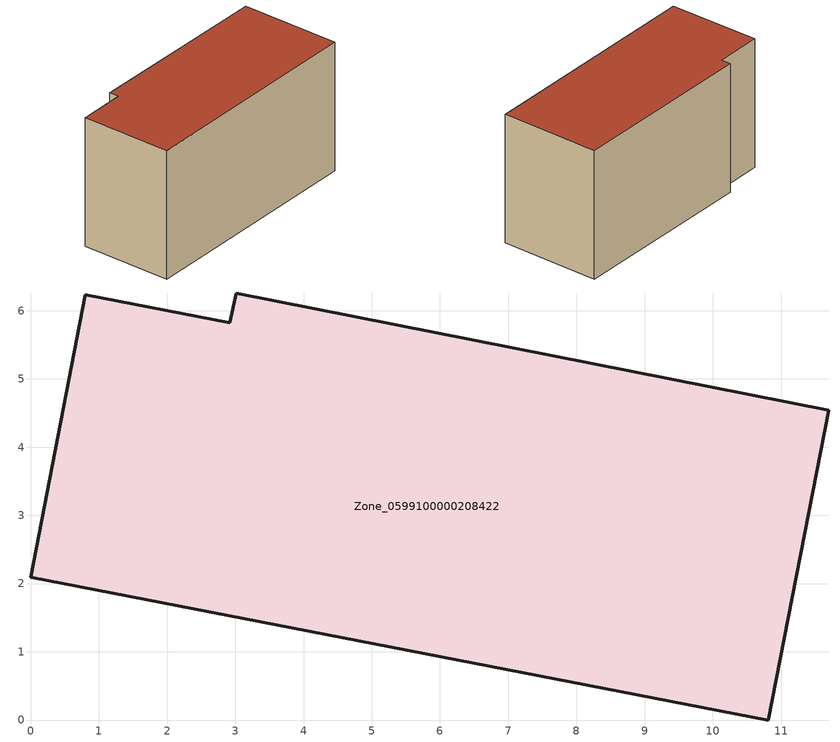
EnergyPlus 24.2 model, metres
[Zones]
Zone_0599100000208422
 floor ground (C_G): 10.81,0 0,2.09 0.8,6.23 2.92,5.82 3.01,6.26 11.7,4.54 z0
 wall outside (C_F): 2.92,5.82 0.8,6.23 0,2.09 10.81,0 11.7,4.54 3.01,6.26 2.92,5.82 z0:6.07
 roof outside (C_R): 11.7,4.54 3.01,6.26 2.92,5.82 0.8,6.23 0,2.09 10.81,0 z6.07
[BUILDING]
Pand.0599100000208422: North Axis=0; Terrain=City; Loads Convergence Tolerance Value=0.04; Temperature Convergence Tolerance Value=0.4; Solar Distribution=FullExterior; Maximum Number of Warmup Days=25; Minimum Number of Warmup Days=1
[Site:Location]
Rotterdam.The.Hague.AP_ZH_NLD Design_Conditions: Latitude=51.96; Longitude=4.45; Time Zone=1; Elevation=-4.5
[SITE:GROUNDTEMPERATURE:BUILDINGSURFACE]
18, 18, 18, 18, 18, 18, 18, 18, 18, 18, 18, 18
[MATERIAL] Thermal Absorptance=0.9; Solar Absorptance=0.7; Visible Absorptance=0.7
Name | Roughness | Thickness | Conductivity | Density | Specific Heat
G.TC.1946-1964 | MediumSmooth | 0.15 | 1 | 540 | 1210
F.TC.1946-1964 | Rough | 0.3 | 0.857143 | 1920 | 840
R.TC.1946-1964 | MediumRough | 0.2 | 0.235294 | 1500 | 1000
[CONSTRUCTION]
C_G: G.TC.1946-1964
C_F: F.TC.1946-1964
C_R: R.TC.1946-1964
[ZONE]
Zone_0599100000208422: Type=1; Multiplier=1; Ceiling Height=Autocalculate; Volume=Autocalculate; Floor Area=autocalculate; Part of Total Floor Area=Yes
[ZONEINFILTRATION:DESIGNFLOWRATE]
Infil_Zone_0599100000208422: Zone or ZoneList or Space or SpaceList=Zone_0599100000208422; Schedule=AlwaysOn; Design Flow Rate Calculation Method=Flow/Area; Flow Rate per Floor Area=0.003; Constant Term Coefficient=1; Temperature Term Coefficient=0; Velocity Term Coefficient=0; Velocity Squared Term Coefficient=0
[HVACTEMPLATE:ZONE:IDEALLOADSAIRSYSTEM]
Zone_0599100000208422: Maximum Heating Supply Air Temperature=50; Minimum Cooling Supply Air Temperature=13; Maximum Heating Supply Air Humidity Ratio=0.0156; Minimum Cooling Supply Air Humidity Ratio=0.0077; Heating Limit=NoLimit; Cooling Limit=NoLimit; Dehumidification Control Type=ConstantSensibleHeatRatio; Cooling Sensible Heat Ratio=0.7; Dehumidification Setpoint=60; Humidification Control Type=None; Humidification Setpoint=30; Outdoor Air Method=None; Outdoor Air Flow Rate per Person=0.00944; Outdoor Air Flow Rate per Zone Floor Area=0; Outdoor Air Flow Rate per Zone=0; Demand Controlled Ventilation Type=None; Outdoor Air Economizer Type=NoEconomizer; Heat Recovery Type=None; Sensible Heat Recovery Effectiveness=0.7; Latent Heat Recovery Effectiveness=0.65
[ZONECONTROL:THERMOSTAT]
ThermostatControl_Zone_0599100000208422: Zone or ZoneList=Zone_0599100000208422; Control Type Schedule=DualSetpointControlType; Control 1=Thermostat_Zone_0599100000208422; Temperature Difference Between Cutout And Setpoint=0
[THERMOSTATSETPOINT:DUALSETPOINT]
Thermostat_Zone_0599100000208422: Heating Setpoint Temperature Schedule=HeatingSetpoint_Zone_0599100000208422; Cooling Setpoint Temperature Schedule=CoolingSetpoint_Zone_0599100000208422
[SCHEDULE:COMPACT]
HeatingSetpoint_Zone_0599100000208422: Through: 12/31, For: AllDays, Until: 24:00, 21
CoolingSetpoint_Zone_0599100000208422: Through: 12/31, For: AllDays, Until: 24:00, 24
DualSetpointControlType: Through: 12/31, For: AllDays, Until: 24:00, 4
AlwaysOn: Through: 12/31, For: AllDays, Until: 24:00, 1
